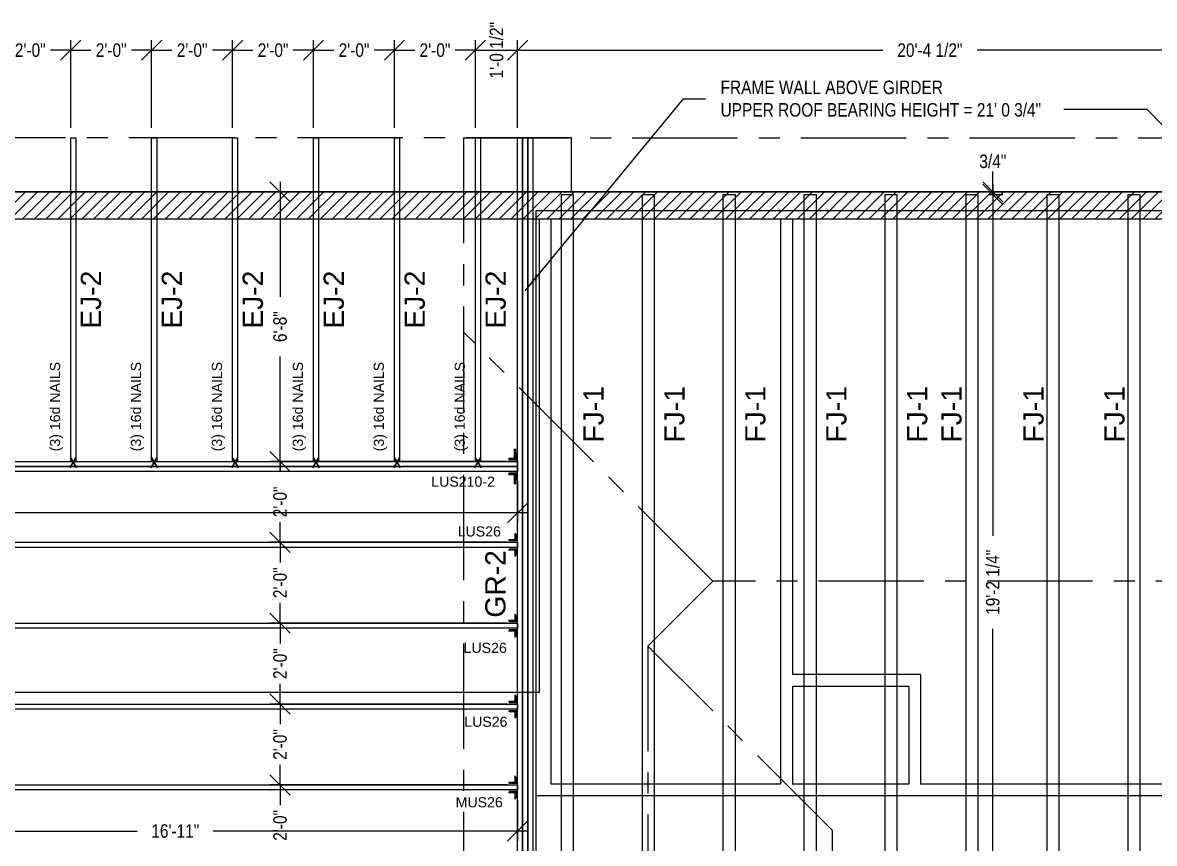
# Model space of a CAD drawing. Header units: inches. Extents: x -1174 to 3208, y -125 to 2788.
# Drawn here: x 1105.4 to 1441, y 1142.8 to 1386.3 of the extents above; entities that cross this region are included whole.
import ezdxf
from ezdxf.enums import TextEntityAlignment as Align

# ---------------------------------------------------------------- set-up
doc = ezdxf.new("R2010")
doc.units = ezdxf.units.IN
doc.header["$LTSCALE"] = 25
doc.header["$MEASUREMENT"] = 0
doc.header["$PDMODE"] = 34
doc.header["$PDSIZE"] = 0.08
doc.linetypes.add('CENTER', pattern=[2, 1.25, -0.25, 0.25, -0.25])
for name, color, linetype in [('1WEXTERIOR', 150, 'Continuous'), ('1WFIXTURES', 3, 'Continuous'), ('1WINTERIOR', 4, 'Continuous'), ('2WEXTERIOR', 190, 'Continuous'), ('R_connectors', 150, 'Continuous'), ('R_connectors_text', 150, 'Continuous'), ('RDIM', 2, 'Continuous'), ('RMARK', 80, 'Continuous'), ('ROOF', 7, 'CENTER'), ('RTRUSS', 30, 'Continuous')]:
    doc.layers.add(name, color=color, linetype=linetype)
doc.styles.add('Dim', font='ARIALN.TTF')
doc.styles.add('Plane', font='arial.ttf')
doc.dimstyles.new('Clearspan', dxfattribs={"dimscale": 48, "dimtxt": 0.083333, "dimasz": 0.125, "dimexe": 0.0625, "dimexo": 0.0625, "dimgap": 0.09375, "dimtad": 0, "dimtoh": 1, "dimdec": 4, "dimzin": 3, "dimdsep": 46, "dimlunit": 4, "dimtxsty": 'Dim', "dimblk": 'OBLIQUE', "dimcen": 0.09375, "dimdle": 0.0625, "dimazin": 0, "dimtfac": 1, "dimtdec": 4, "dimtix": 1, "dimtmove": 2, "dimatfit": 3, "dimfxl": 1, "dimfrac": 2, "dimtolj": 1, "dimtzin": 3, "dimarcsym": 0})

# ---------------------------------------------------------------- blocks, each defined once
blk = doc.blocks.new('LUS26')
at = {"const_width": 0.5}
for points in [[(-1.5, -2.75), (-1.5, -0.75), (-3.5, -0.75)], [(1.5, -2.75), (1.5, -0.75), (3.5, -0.75)]]:
    blk.add_lwpolyline(points, dxfattribs=at)
blk = doc.blocks.new('hanger16dNAILS')
at = {"color": 0, "const_width": 0.5}
for points in [[(1.12, -0.75), (-1.91, 1)], [(1.12, 0.75), (-1.91, -1)]]:
    blk.add_lwpolyline(points, dxfattribs=at)
blk = doc.blocks.new('_OBLIQUE')
at = {"color": 0, "linetype": 'ByBlock'}
blk.add_line((-0.5, -0.5), (0.5, 0.5), dxfattribs=at)
blk = doc.blocks.new('*D184')
at = {"layer": 'Defpoints', "color": 0, "transparency": 16777216}
for p in [(1252.18, 1378.14), (1252.18, 1352.1), (1496.68, 1352.1)]:
    blk.add_point(p, dxfattribs=at)
at = {"layer": 'RDIM', "color": 0, "lineweight": -2, "transparency": 16777216}
for p, q in [((1252.18, 1355.1), (1252.18, 1381.14)), ((1496.68, 1355.1), (1496.68, 1381.14)), ((1249.18, 1378.14), (1360.44, 1378.14)), ((1499.68, 1378.14), (1388.41, 1378.14))]:
    blk.add_line(p, q, dxfattribs=at)
at = {"layer": 'RDIM', "color": 0, "lineweight": -2, "transparency": 16777216, "xscale": 6, "yscale": 6, "zscale": 6, "rotation": 180}
blk.add_blockref('_OBLIQUE', (1252.18, 1378.14), dxfattribs=at)
at = {"layer": 'RDIM', "color": 0, "lineweight": -2, "transparency": 16777216, "xscale": 6, "yscale": 6, "zscale": 6}
blk.add_blockref('_OBLIQUE', (1496.68, 1378.14), dxfattribs=at)
at = {"layer": 'RDIM', "color": 0, "transparency": 16777216, "insert": (1374.43, 1378.14), "char_height": 4, "attachment_point": 5, "style": 'Dim'}
blk.add_mtext('\\A1;20\'-4 1/2"', dxfattribs=at)
blk = doc.blocks.new('*D185')
at = {"layer": 'Defpoints', "color": 0, "transparency": 16777216}
for p in [(1169.18, 1336.1), (1181.76, 1336.1), (1169.18, 1256.1)]:
    blk.add_point(p, dxfattribs=at)
at = {"layer": 'RDIM', "color": 0, "lineweight": -2, "transparency": 16777216}
for p, q in [((1181.76, 1339.1), (1181.76, 1304.98)), ((1172.18, 1336.1), (1184.76, 1336.1)), ((1181.76, 1253.1), (1181.76, 1287.23)), ((1172.18, 1256.1), (1184.76, 1256.1))]:
    blk.add_line(p, q, dxfattribs=at)
at = {"layer": 'RDIM', "color": 0, "lineweight": -2, "transparency": 16777216, "xscale": 6, "yscale": 6, "zscale": 6}
for p, rotation in [((1181.76, 1336.1), 90), ((1181.76, 1256.1), 270)]:
    blk.add_blockref('_OBLIQUE', p, dxfattribs=dict(at, rotation=rotation))
at = {"layer": 'RDIM', "color": 0, "transparency": 16777216, "insert": (1181.76, 1296.1), "char_height": 4, "attachment_point": 5, "rotation": 90, "style": 'Dim'}
blk.add_mtext('\\A1;6\'-8"', dxfattribs=at)
blk = doc.blocks.new('*D186')
at = {"layer": 'Defpoints', "color": 0, "transparency": 16777216}
for p in [(787.68, 1253.1), (1252.18, 1253.1), (1252.18, 1240.84)]:
    blk.add_point(p, dxfattribs=at)
at = {"layer": 'RDIM', "color": 0, "lineweight": -2, "transparency": 16777216}
for p, q in [((787.68, 1250.1), (787.68, 1237.84)), ((1252.18, 1250.1), (1252.18, 1237.84)), ((784.68, 1240.84), (1005.96, 1240.84)), ((1255.18, 1240.84), (1033.89, 1240.84))]:
    blk.add_line(p, q, dxfattribs=at)
at = {"layer": 'RDIM', "color": 0, "lineweight": -2, "transparency": 16777216, "xscale": 6, "yscale": 6, "zscale": 6, "rotation": 180}
blk.add_blockref('_OBLIQUE', (787.68, 1240.84), dxfattribs=at)
at = {"layer": 'RDIM', "color": 0, "lineweight": -2, "transparency": 16777216, "xscale": 6, "yscale": 6, "zscale": 6}
blk.add_blockref('_OBLIQUE', (1252.18, 1240.84), dxfattribs=at)
at = {"layer": 'RDIM', "color": 0, "transparency": 16777216, "insert": (1019.93, 1240.84), "char_height": 4, "attachment_point": 5, "style": 'Dim'}
blk.add_mtext('\\A1;38\'-8 1/2"', dxfattribs=at)
blk = doc.blocks.new('hanger3.0')
at = {"color": 0, "const_width": 0.5}
for points in [[(2.5, 2), (0.5, 2), (0.5, 4)], [(0.5, -4), (0.5, -2), (2.5, -2)]]:
    blk.add_lwpolyline(points, dxfattribs=at)
blk = doc.blocks.new('*D210')
at = {"layer": 'Defpoints', "color": 0, "transparency": 16777216}
for p in [(1119.68, 1378.14), (1095.68, 1352.1), (1119.68, 1352.1)]:
    blk.add_point(p, dxfattribs=at)
at = {"layer": 'RDIM', "color": 0, "lineweight": -2, "transparency": 16777216}
for p, q in [((1095.68, 1355.1), (1095.68, 1381.14)), ((1119.68, 1355.1), (1119.68, 1381.14)), ((1095.68, 1378.14), (1089.68, 1378.14)), ((1095.68, 1378.14), (1098.78, 1378.14)), ((1119.68, 1378.14), (1116.57, 1378.14)), ((1119.68, 1378.14), (1125.68, 1378.14))]:
    blk.add_line(p, q, dxfattribs=at)
at = {"layer": 'RDIM', "color": 0, "lineweight": -2, "transparency": 16777216, "xscale": 6, "yscale": 6, "zscale": 6}
blk.add_blockref('_OBLIQUE', (1095.68, 1378.14), dxfattribs=at)
at = {"layer": 'RDIM', "color": 0, "lineweight": -2, "transparency": 16777216, "xscale": 6, "yscale": 6, "zscale": 6, "rotation": 180}
blk.add_blockref('_OBLIQUE', (1119.68, 1378.14), dxfattribs=at)
at = {"layer": 'RDIM', "color": 0, "transparency": 16777216, "insert": (1107.68, 1378.14), "char_height": 4, "attachment_point": 5, "style": 'Dim'}
blk.add_mtext('\\A1;2\'-0"', dxfattribs=at)
blk = doc.blocks.new('*D211')
at = {"layer": 'Defpoints', "color": 0, "transparency": 16777216}
for p in [(1143.68, 1378.14), (1119.68, 1352.1), (1143.68, 1352.1)]:
    blk.add_point(p, dxfattribs=at)
at = {"layer": 'RDIM', "color": 0, "lineweight": -2, "transparency": 16777216}
for p, q in [((1119.68, 1355.1), (1119.68, 1381.14)), ((1143.68, 1355.1), (1143.68, 1381.14)), ((1119.68, 1378.14), (1113.68, 1378.14)), ((1119.68, 1378.14), (1122.78, 1378.14)), ((1143.68, 1378.14), (1140.57, 1378.14)), ((1143.68, 1378.14), (1149.68, 1378.14))]:
    blk.add_line(p, q, dxfattribs=at)
at = {"layer": 'RDIM', "color": 0, "lineweight": -2, "transparency": 16777216, "xscale": 6, "yscale": 6, "zscale": 6}
blk.add_blockref('_OBLIQUE', (1119.68, 1378.14), dxfattribs=at)
at = {"layer": 'RDIM', "color": 0, "lineweight": -2, "transparency": 16777216, "xscale": 6, "yscale": 6, "zscale": 6, "rotation": 180}
blk.add_blockref('_OBLIQUE', (1143.68, 1378.14), dxfattribs=at)
at = {"layer": 'RDIM', "color": 0, "transparency": 16777216, "insert": (1131.68, 1378.14), "char_height": 4, "attachment_point": 5, "style": 'Dim'}
blk.add_mtext('\\A1;2\'-0"', dxfattribs=at)
blk = doc.blocks.new('*D212')
at = {"layer": 'Defpoints', "color": 0, "transparency": 16777216}
for p in [(1167.68, 1378.14), (1143.68, 1352.1), (1167.68, 1352.1)]:
    blk.add_point(p, dxfattribs=at)
at = {"layer": 'RDIM', "color": 0, "lineweight": -2, "transparency": 16777216}
for p, q in [((1143.68, 1355.1), (1143.68, 1381.14)), ((1167.68, 1355.1), (1167.68, 1381.14)), ((1143.68, 1378.14), (1137.68, 1378.14)), ((1143.68, 1378.14), (1146.78, 1378.14)), ((1167.68, 1378.14), (1164.57, 1378.14)), ((1167.68, 1378.14), (1173.68, 1378.14))]:
    blk.add_line(p, q, dxfattribs=at)
at = {"layer": 'RDIM', "color": 0, "lineweight": -2, "transparency": 16777216, "xscale": 6, "yscale": 6, "zscale": 6}
blk.add_blockref('_OBLIQUE', (1143.68, 1378.14), dxfattribs=at)
at = {"layer": 'RDIM', "color": 0, "lineweight": -2, "transparency": 16777216, "xscale": 6, "yscale": 6, "zscale": 6, "rotation": 180}
blk.add_blockref('_OBLIQUE', (1167.68, 1378.14), dxfattribs=at)
at = {"layer": 'RDIM', "color": 0, "transparency": 16777216, "insert": (1155.68, 1378.14), "char_height": 4, "attachment_point": 5, "style": 'Dim'}
blk.add_mtext('\\A1;2\'-0"', dxfattribs=at)
blk = doc.blocks.new('*D213')
at = {"layer": 'Defpoints', "color": 0, "transparency": 16777216}
for p in [(1191.68, 1378.14), (1167.68, 1352.1), (1191.68, 1352.1)]:
    blk.add_point(p, dxfattribs=at)
at = {"layer": 'RDIM', "color": 0, "lineweight": -2, "transparency": 16777216}
for p, q in [((1167.68, 1355.1), (1167.68, 1381.14)), ((1191.68, 1355.1), (1191.68, 1381.14)), ((1167.68, 1378.14), (1161.68, 1378.14)), ((1167.68, 1378.14), (1170.78, 1378.14)), ((1191.68, 1378.14), (1188.57, 1378.14)), ((1191.68, 1378.14), (1197.68, 1378.14))]:
    blk.add_line(p, q, dxfattribs=at)
at = {"layer": 'RDIM', "color": 0, "lineweight": -2, "transparency": 16777216, "xscale": 6, "yscale": 6, "zscale": 6}
blk.add_blockref('_OBLIQUE', (1167.68, 1378.14), dxfattribs=at)
at = {"layer": 'RDIM', "color": 0, "lineweight": -2, "transparency": 16777216, "xscale": 6, "yscale": 6, "zscale": 6, "rotation": 180}
blk.add_blockref('_OBLIQUE', (1191.68, 1378.14), dxfattribs=at)
at = {"layer": 'RDIM', "color": 0, "transparency": 16777216, "insert": (1179.68, 1378.14), "char_height": 4, "attachment_point": 5, "style": 'Dim'}
blk.add_mtext('\\A1;2\'-0"', dxfattribs=at)
blk = doc.blocks.new('*D214')
at = {"layer": 'Defpoints', "color": 0, "transparency": 16777216}
for p in [(1215.68, 1378.14), (1191.68, 1352.1), (1215.68, 1352.1)]:
    blk.add_point(p, dxfattribs=at)
at = {"layer": 'RDIM', "color": 0, "lineweight": -2, "transparency": 16777216}
for p, q in [((1191.68, 1355.1), (1191.68, 1381.14)), ((1215.68, 1355.1), (1215.68, 1381.14)), ((1191.68, 1378.14), (1185.68, 1378.14)), ((1191.68, 1378.14), (1194.78, 1378.14)), ((1215.68, 1378.14), (1212.57, 1378.14)), ((1215.68, 1378.14), (1221.68, 1378.14))]:
    blk.add_line(p, q, dxfattribs=at)
at = {"layer": 'RDIM', "color": 0, "lineweight": -2, "transparency": 16777216, "xscale": 6, "yscale": 6, "zscale": 6}
blk.add_blockref('_OBLIQUE', (1191.68, 1378.14), dxfattribs=at)
at = {"layer": 'RDIM', "color": 0, "lineweight": -2, "transparency": 16777216, "xscale": 6, "yscale": 6, "zscale": 6, "rotation": 180}
blk.add_blockref('_OBLIQUE', (1215.68, 1378.14), dxfattribs=at)
at = {"layer": 'RDIM', "color": 0, "transparency": 16777216, "insert": (1203.68, 1378.14), "char_height": 4, "attachment_point": 5, "style": 'Dim'}
blk.add_mtext('\\A1;2\'-0"', dxfattribs=at)
blk = doc.blocks.new('*D215')
at = {"layer": 'Defpoints', "color": 0, "transparency": 16777216}
for p in [(1239.68, 1378.14), (1215.68, 1352.1), (1239.68, 1352.1)]:
    blk.add_point(p, dxfattribs=at)
at = {"layer": 'RDIM', "color": 0, "lineweight": -2, "transparency": 16777216}
for p, q in [((1215.68, 1355.1), (1215.68, 1381.14)), ((1239.68, 1355.1), (1239.68, 1381.14)), ((1215.68, 1378.14), (1209.68, 1378.14)), ((1215.68, 1378.14), (1218.78, 1378.14)), ((1239.68, 1378.14), (1236.57, 1378.14)), ((1239.68, 1378.14), (1245.68, 1378.14))]:
    blk.add_line(p, q, dxfattribs=at)
at = {"layer": 'RDIM', "color": 0, "lineweight": -2, "transparency": 16777216, "xscale": 6, "yscale": 6, "zscale": 6}
blk.add_blockref('_OBLIQUE', (1215.68, 1378.14), dxfattribs=at)
at = {"layer": 'RDIM', "color": 0, "lineweight": -2, "transparency": 16777216, "xscale": 6, "yscale": 6, "zscale": 6, "rotation": 180}
blk.add_blockref('_OBLIQUE', (1239.68, 1378.14), dxfattribs=at)
at = {"layer": 'RDIM', "color": 0, "transparency": 16777216, "insert": (1227.68, 1378.14), "char_height": 4, "attachment_point": 5, "style": 'Dim'}
blk.add_mtext('\\A1;2\'-0"', dxfattribs=at)
blk = doc.blocks.new('*D216')
at = {"layer": 'Defpoints', "color": 0, "transparency": 16777216}
for p in [(1252.18, 1378.14), (1239.68, 1352.1), (1252.18, 1352.1)]:
    blk.add_point(p, dxfattribs=at)
at = {"layer": 'RDIM', "color": 0, "lineweight": -2, "transparency": 16777216}
for p, q in [((1239.68, 1355.1), (1239.68, 1381.14)), ((1252.18, 1355.1), (1252.18, 1381.14)), ((1239.68, 1378.14), (1233.68, 1378.14)), ((1239.68, 1378.14), (1252.18, 1378.14)), ((1252.18, 1378.14), (1258.18, 1378.14))]:
    blk.add_line(p, q, dxfattribs=at)
at = {"layer": 'RDIM', "color": 0, "lineweight": -2, "transparency": 16777216, "xscale": 6, "yscale": 6, "zscale": 6}
blk.add_blockref('_OBLIQUE', (1239.68, 1378.14), dxfattribs=at)
at = {"layer": 'RDIM', "color": 0, "lineweight": -2, "transparency": 16777216, "xscale": 6, "yscale": 6, "zscale": 6, "rotation": 180}
blk.add_blockref('_OBLIQUE', (1252.18, 1378.14), dxfattribs=at)
at = {"layer": 'RDIM', "color": 0, "transparency": 16777216, "insert": (1245.93, 1378.14), "char_height": 4, "attachment_point": 5, "rotation": 90, "style": 'Dim'}
blk.add_mtext('\\A1;1\'-0 1/2"', dxfattribs=at)
blk = doc.blocks.new('hanger1.5')
at = {"color": 0, "const_width": 0.5}
for points in [[(2.5, 1.25), (0.5, 1.25), (0.5, 3.25)], [(0.5, -3.25), (0.5, -1.25), (2.5, -1.25)]]:
    blk.add_lwpolyline(points, dxfattribs=at)
blk = doc.blocks.new('*D248')
at = {"layer": 'Defpoints', "color": 0, "transparency": 16777216}
for p in [(1252.18, 1158.6), (1049.18, 1156.6), (1252.18, 1146.41)]:
    blk.add_point(p, dxfattribs=at)
at = {"layer": 'RDIM', "color": 0, "lineweight": -2, "transparency": 16777216}
for p, q in [((1252.18, 1155.6), (1252.18, 1143.41)), ((1049.18, 1153.6), (1049.18, 1143.41)), ((1046.18, 1146.41), (1139.42, 1146.41)), ((1255.18, 1146.41), (1161.93, 1146.41))]:
    blk.add_line(p, q, dxfattribs=at)
at = {"layer": 'RDIM', "color": 0, "lineweight": -2, "transparency": 16777216, "xscale": 6, "yscale": 6, "zscale": 6, "rotation": 180}
blk.add_blockref('_OBLIQUE', (1049.18, 1146.41), dxfattribs=at)
at = {"layer": 'RDIM', "color": 0, "lineweight": -2, "transparency": 16777216, "xscale": 6, "yscale": 6, "zscale": 6}
blk.add_blockref('_OBLIQUE', (1252.18, 1146.41), dxfattribs=at)
at = {"layer": 'RDIM', "color": 0, "transparency": 16777216, "insert": (1150.68, 1146.41), "char_height": 4, "attachment_point": 5, "style": 'Dim'}
blk.add_mtext('\\A1;16\'-11"', dxfattribs=at)
blk = doc.blocks.new('*D249')
at = {"layer": 'Defpoints', "color": 0, "transparency": 16777216}
for p in [(1252.18, 1256.1), (1181.76, 1232.1), (1252.18, 1232.1)]:
    blk.add_point(p, dxfattribs=at)
at = {"layer": 'RDIM', "color": 0, "lineweight": -2, "transparency": 16777216}
for p, q in [((1181.76, 1256.1), (1181.76, 1262.1)), ((1249.18, 1256.1), (1178.76, 1256.1)), ((1181.76, 1256.1), (1181.76, 1252.99)), ((1181.76, 1232.1), (1181.76, 1235.21)), ((1249.18, 1232.1), (1178.76, 1232.1)), ((1181.76, 1232.1), (1181.76, 1226.1))]:
    blk.add_line(p, q, dxfattribs=at)
at = {"layer": 'RDIM', "color": 0, "lineweight": -2, "transparency": 16777216, "xscale": 6, "yscale": 6, "zscale": 6}
for p, rotation in [((1181.76, 1256.1), 270), ((1181.76, 1232.1), 90)]:
    blk.add_blockref('_OBLIQUE', p, dxfattribs=dict(at, rotation=rotation))
at = {"layer": 'RDIM', "color": 0, "transparency": 16777216, "insert": (1181.76, 1244.1), "char_height": 4, "attachment_point": 5, "rotation": 90, "style": 'Dim'}
blk.add_mtext('\\A1;2\'-0"', dxfattribs=at)
blk = doc.blocks.new('*D250')
at = {"layer": 'Defpoints', "color": 0, "transparency": 16777216}
for p in [(1252.18, 1232.1), (1181.76, 1208.1), (1252.18, 1208.1)]:
    blk.add_point(p, dxfattribs=at)
at = {"layer": 'RDIM', "color": 0, "lineweight": -2, "transparency": 16777216}
for p, q in [((1181.76, 1232.1), (1181.76, 1238.1)), ((1249.18, 1232.1), (1178.76, 1232.1)), ((1181.76, 1232.1), (1181.76, 1228.99)), ((1249.18, 1208.1), (1178.76, 1208.1)), ((1181.76, 1208.1), (1181.76, 1211.21)), ((1181.76, 1208.1), (1181.76, 1202.1))]:
    blk.add_line(p, q, dxfattribs=at)
at = {"layer": 'RDIM', "color": 0, "lineweight": -2, "transparency": 16777216, "xscale": 6, "yscale": 6, "zscale": 6}
for p, rotation in [((1181.76, 1232.1), 270), ((1181.76, 1208.1), 90)]:
    blk.add_blockref('_OBLIQUE', p, dxfattribs=dict(at, rotation=rotation))
at = {"layer": 'RDIM', "color": 0, "transparency": 16777216, "insert": (1181.76, 1220.1), "char_height": 4, "attachment_point": 5, "rotation": 90, "style": 'Dim'}
blk.add_mtext('\\A1;2\'-0"', dxfattribs=at)
blk = doc.blocks.new('*D251')
at = {"layer": 'Defpoints', "color": 0, "transparency": 16777216}
for p in [(1252.18, 1208.1), (1181.76, 1184.1), (1252.18, 1184.1)]:
    blk.add_point(p, dxfattribs=at)
at = {"layer": 'RDIM', "color": 0, "lineweight": -2, "transparency": 16777216}
for p, q in [((1181.76, 1208.1), (1181.76, 1214.1)), ((1249.18, 1208.1), (1178.76, 1208.1)), ((1181.76, 1208.1), (1181.76, 1204.99)), ((1181.76, 1184.1), (1181.76, 1187.21)), ((1249.18, 1184.1), (1178.76, 1184.1)), ((1181.76, 1184.1), (1181.76, 1178.1))]:
    blk.add_line(p, q, dxfattribs=at)
at = {"layer": 'RDIM', "color": 0, "lineweight": -2, "transparency": 16777216, "xscale": 6, "yscale": 6, "zscale": 6}
for p, rotation in [((1181.76, 1208.1), 270), ((1181.76, 1184.1), 90)]:
    blk.add_blockref('_OBLIQUE', p, dxfattribs=dict(at, rotation=rotation))
at = {"layer": 'RDIM', "color": 0, "transparency": 16777216, "insert": (1181.76, 1196.1), "char_height": 4, "attachment_point": 5, "rotation": 90, "style": 'Dim'}
blk.add_mtext('\\A1;2\'-0"', dxfattribs=at)
blk = doc.blocks.new('*D252')
at = {"layer": 'Defpoints', "color": 0, "transparency": 16777216}
for p in [(1252.18, 1184.1), (1181.76, 1160.1), (1252.18, 1160.1)]:
    blk.add_point(p, dxfattribs=at)
at = {"layer": 'RDIM', "color": 0, "lineweight": -2, "transparency": 16777216}
for p, q in [((1181.76, 1184.1), (1181.76, 1190.1)), ((1249.18, 1184.1), (1178.76, 1184.1)), ((1181.76, 1184.1), (1181.76, 1180.99)), ((1181.76, 1160.1), (1181.76, 1163.21)), ((1249.18, 1160.1), (1178.76, 1160.1)), ((1181.76, 1160.1), (1181.76, 1154.1))]:
    blk.add_line(p, q, dxfattribs=at)
at = {"layer": 'RDIM', "color": 0, "lineweight": -2, "transparency": 16777216, "xscale": 6, "yscale": 6, "zscale": 6}
for p, rotation in [((1181.76, 1184.1), 270), ((1181.76, 1160.1), 90)]:
    blk.add_blockref('_OBLIQUE', p, dxfattribs=dict(at, rotation=rotation))
at = {"layer": 'RDIM', "color": 0, "transparency": 16777216, "insert": (1181.76, 1172.1), "char_height": 4, "attachment_point": 5, "rotation": 90, "style": 'Dim'}
blk.add_mtext('\\A1;2\'-0"', dxfattribs=at)
blk = doc.blocks.new('*D253')
at = {"layer": 'Defpoints', "color": 0, "transparency": 16777216}
for p in [(1252.18, 1160.1), (1181.76, 1136.1), (1252.18, 1136.1)]:
    blk.add_point(p, dxfattribs=at)
at = {"layer": 'RDIM', "color": 0, "lineweight": -2, "transparency": 16777216}
for p, q in [((1181.76, 1160.1), (1181.76, 1166.1)), ((1249.18, 1160.1), (1178.76, 1160.1)), ((1181.76, 1160.1), (1181.76, 1156.99)), ((1181.76, 1136.1), (1181.76, 1139.21)), ((1249.18, 1136.1), (1178.76, 1136.1)), ((1181.76, 1136.1), (1181.76, 1130.1))]:
    blk.add_line(p, q, dxfattribs=at)
at = {"layer": 'RDIM', "color": 0, "lineweight": -2, "transparency": 16777216, "xscale": 6, "yscale": 6, "zscale": 6}
for p, rotation in [((1181.76, 1160.1), 270), ((1181.76, 1136.1), 90)]:
    blk.add_blockref('_OBLIQUE', p, dxfattribs=dict(at, rotation=rotation))
at = {"layer": 'RDIM', "color": 0, "transparency": 16777216, "insert": (1181.76, 1148.1), "char_height": 4, "attachment_point": 5, "rotation": 90, "style": 'Dim'}
blk.add_mtext('\\A1;2\'-0"', dxfattribs=at)
blk = doc.blocks.new('*D327')
at = {"layer": 'Defpoints', "color": 0, "transparency": 16777216}
for p in [(1388.68, 1335.35), (1393.09, 1335.35), (1388.68, 1105.1)]:
    blk.add_point(p, dxfattribs=at)
at = {"layer": 'RDIM', "color": 0, "lineweight": -2, "transparency": 16777216}
for p, q in [((1393.09, 1338.35), (1393.09, 1234.03)), ((1391.68, 1335.35), (1396.09, 1335.35)), ((1393.09, 1102.1), (1393.09, 1206.42)), ((1391.68, 1105.1), (1396.09, 1105.1))]:
    blk.add_line(p, q, dxfattribs=at)
at = {"layer": 'RDIM', "color": 0, "lineweight": -2, "transparency": 16777216, "xscale": 6, "yscale": 6, "zscale": 6}
for p, rotation in [((1393.09, 1335.35), 90), ((1393.09, 1105.1), 270)]:
    blk.add_blockref('_OBLIQUE', p, dxfattribs=dict(at, rotation=rotation))
at = {"layer": 'RDIM', "color": 0, "transparency": 16777216, "insert": (1393.09, 1220.23), "char_height": 4, "attachment_point": 5, "rotation": 90, "style": 'Dim'}
blk.add_mtext('\\A1;19\'-2 1/4"', dxfattribs=at)
blk = doc.blocks.new('*D328')
at = {"layer": 'Defpoints', "color": 0, "transparency": 16777216}
for p in [(1375.47, 1336.1), (1393.09, 1336.1), (1388.68, 1335.35)]:
    blk.add_point(p, dxfattribs=at)
at = {"layer": 'RDIM', "color": 0, "lineweight": -2, "transparency": 16777216}
for p, q in [((1393.09, 1336.1), (1393.09, 1342.1)), ((1378.47, 1336.1), (1396.09, 1336.1)), ((1393.09, 1335.35), (1393.09, 1336.1)), ((1391.68, 1335.35), (1396.09, 1335.35)), ((1393.09, 1335.35), (1393.09, 1329.35))]:
    blk.add_line(p, q, dxfattribs=at)
at = {"layer": 'RDIM', "color": 0, "lineweight": -2, "transparency": 16777216, "xscale": 6, "yscale": 6, "zscale": 6}
for p, rotation in [((1393.09, 1336.1), 270), ((1393.09, 1335.35), 90)]:
    blk.add_blockref('_OBLIQUE', p, dxfattribs=dict(at, rotation=rotation))
at = {"layer": 'RDIM', "color": 0, "transparency": 16777216, "insert": (1393.09, 1345.15), "char_height": 4, "attachment_point": 5, "style": 'Dim'}
blk.add_mtext('\\A1;3/4"', dxfattribs=at)

msp = doc.modelspace()

# ---------------------------------------------------------------- hatches: boundary and pattern name
at = {"layer": '1WFIXTURES'}
h = msp.add_hatch(dxfattribs=at)
h.set_pattern_fill('ANSI31', color=256, scale=20)
h.paths.add_polyline_path([(1527.67545, 1064.10261), (1915.67545, 1064.10261), (1915.67545, 1336.10261), (651.67545, 1336.10261), (651.67545, 1248.10261), (787.67545, 1248.10261), (787.67545, 1160.10261), (795.67545, 1160.10261), (795.67545, 1256.10261), (659.67545, 1256.10261), (659.67545, 1328.10261), (1907.67545, 1328.10261), (1907.67545, 1072.10261), (1527.67545, 1072.10261)])

# ---------------------------------------------------------------- linework, layer by layer
at = {"layer": '1WEXTERIOR'}
for p, q in [((651.67545, 1336.10261), (1915.67545, 1336.10261)), ((1085.17545, 1328.10261), (1258.67545, 1328.10261)), ((1262.17545, 1328.10261), (1330.17545, 1328.10261)), ((1333.67545, 1328.10261), (1491.17545, 1328.10261))]:
    msp.add_line(p, q, dxfattribs=at)
at = {"layer": '1WFIXTURES'}
msp.add_lwpolyline([(1527.67545, 1064.10261), (1915.67545, 1064.10261), (1915.67545, 1336.10261), (651.67545, 1336.10261), (651.67545, 1248.10261), (787.67545, 1248.10261), (787.67545, 1160.10261), (795.67545, 1160.10261), (795.67545, 1256.10261), (659.67545, 1256.10261), (659.67545, 1328.10261), (1907.67545, 1328.10261), (1907.67545, 1072.10261), (1527.67545, 1072.10261)], close=True, dxfattribs=at)
at = {"layer": '1WINTERIOR'}
for p, q in [((1258.67545, 1187.60261), (1258.67545, 1328.10261)), ((1262.17545, 1160.35261), (1262.17545, 1328.10261)), ((1330.17545, 1328.10261), (1330.17545, 1160.35261)), ((1333.67545, 1328.10261), (1333.67545, 1192.85261)), ((1371.67545, 1192.85261), (1333.67545, 1192.85261)), ((1371.67545, 1192.85261), (1371.67545, 1160.35261)), ((1368.17545, 1189.35261), (1333.67545, 1189.35261)), ((1333.67545, 1189.35261), (1333.67545, 1160.35261)), ((1368.17545, 1189.35261), (1368.17545, 1160.35261)), ((1085.17545, 1187.60261), (1258.67545, 1187.60261)), ((1049.17545, 1184.10261), (1252.17545, 1184.10261)), ((1252.17545, 1105.35261), (1252.17545, 1184.10261)), ((1330.17545, 1160.35261), (1262.17545, 1160.35261)), ((1368.17545, 1160.35261), (1333.67545, 1160.35261)), ((1491.17545, 1160.35261), (1371.67545, 1160.35261)), ((1257.67545, 1108.85261), (1257.67545, 1156.85261)), ((1491.17545, 1156.85261), (1257.67545, 1156.85261))]:
    msp.add_line(p, q, dxfattribs=at)
at = {"layer": '2WEXTERIOR'}
for p, q in [((1252.17545, 1088.10261), (1252.17545, 1336.10261)), ((1252.17545, 1336.10261), (1496.67545, 1336.10261)), ((1257.67545, 1330.60261), (1491.17545, 1330.60261)), ((1257.67545, 1110.60261), (1257.67545, 1330.60261))]:
    msp.add_line(p, q, dxfattribs=at)
at = {"layer": 'ROOF'}
for p, q in [((1268.17545, 1352.10261), (635.67545, 1352.10261)), ((1236.17545, 1352.10261), (1236.17545, 1104.10261)), ((1236.17545, 1352.10261), (1512.67545, 1352.10261)), ((1268.17545, 1336.10261), (1268.17545, 1352.10261)), ((1310.07545, 1220.60261), (1236.17545, 1294.50261)), ((1310.07545, 1220.60261), (1290.80045, 1201.32761)), ((1472.67545, 1220.60261), (1310.07545, 1220.60261)), ((1290.80045, 1201.32761), (1290.80045, 1049.47761)), ((1345.42545, 1146.70261), (1290.80045, 1201.32761)), ((1345.42545, 1146.70261), (1345.42545, 868.10261))]:
    msp.add_line(p, q, dxfattribs=at)
at = {"layer": 'RTRUSS'}
for points in [[(1119.67545, 1256.10261), (1119.67545, 1352.10261), (1121.17545, 1352.10261), (1121.17545, 1256.10261)], [(1143.67545, 1256.10261), (1143.67545, 1352.10261), (1145.17545, 1352.10261), (1145.17545, 1256.10261)], [(1167.67545, 1256.10261), (1167.67545, 1352.10261), (1169.17545, 1352.10261), (1169.17545, 1256.10261)], [(1191.67545, 1256.10261), (1191.67545, 1352.10261), (1193.17545, 1352.10261), (1193.17545, 1256.10261)], [(1215.67545, 1256.10261), (1215.67545, 1352.10261), (1217.17545, 1352.10261), (1217.17545, 1256.10261)], [(1239.67545, 1256.10261), (1239.67545, 1352.10261), (1241.17545, 1352.10261), (1241.17545, 1256.10261)], [(1252.17545, 1088.10261), (1252.17545, 1352.10261), (1256.67545, 1352.10261), (1256.67545, 1088.10261)], [(1252.17545, 1088.10261), (1252.17545, 1352.10261), (1253.67545, 1352.10261), (1253.67545, 1088.10261)], [(1253.67545, 1088.10261), (1253.67545, 1352.10261), (1255.17545, 1352.10261), (1255.17545, 1088.10261)], [(1255.17545, 1088.10261), (1255.17545, 1352.10261), (1256.67545, 1352.10261), (1256.67545, 1088.10261)], [(1265.17545, 1335.35261), (1268.67545, 1335.35261), (1268.67545, 1105.10261), (1265.17545, 1105.10261)], [(1265.17545, 1105.10261), (1265.17545, 1335.35261), (1268.67545, 1335.35261), (1268.67545, 1105.10261)], [(1289.17545, 1105.10261), (1289.17545, 1335.35261), (1292.67545, 1335.35261), (1292.67545, 1105.10261)], [(1313.17545, 1105.10261), (1313.17545, 1335.35261), (1316.67545, 1335.35261), (1316.67545, 1105.10261)], [(1337.17545, 1105.10261), (1337.17545, 1335.35261), (1340.67545, 1335.35261), (1340.67545, 1105.10261)], [(1361.17545, 1105.10261), (1361.17545, 1335.35261), (1364.67545, 1335.35261), (1364.67545, 1105.10261)], [(1385.17545, 1105.10261), (1385.17545, 1335.35261), (1388.67545, 1335.35261), (1388.67545, 1105.10261)], [(1409.17545, 1105.10261), (1409.17545, 1335.35261), (1412.67545, 1335.35261), (1412.67545, 1105.10261)], [(1433.17545, 1105.10261), (1433.17545, 1335.35261), (1436.67545, 1335.35261), (1436.67545, 1105.10261)], [(787.67545, 1256.10261), (1252.17545, 1256.10261), (1252.17545, 1253.10261), (787.67545, 1253.10261)], [(787.67545, 1256.10261), (1252.17545, 1256.10261), (1252.17545, 1254.60261), (787.67545, 1254.60261)], [(787.67545, 1254.60261), (1252.17545, 1254.60261), (1252.17545, 1253.10261), (787.67545, 1253.10261)], [(675.67545, 1232.10261), (1252.17545, 1232.10261), (1252.17545, 1230.60261), (675.67545, 1230.60261)], [(675.67545, 1208.10261), (1252.17545, 1208.10261), (1252.17545, 1206.60261), (675.67545, 1206.60261)], [(675.67545, 1184.10261), (1252.17545, 1184.10261), (1252.17545, 1182.60261), (675.67545, 1182.60261)], [(787.67545, 1160.10261), (1252.17545, 1160.10261), (1252.17545, 1158.60261), (787.67545, 1158.60261)]]:
    msp.add_lwpolyline(points, close=True, dxfattribs=at)

# ---------------------------------------------------------------- block references
at = {"layer": 'R_connectors', "color": 1}
for name, p, rotation in [('hanger3.0', (1252.17545, 1254.60261), 180), ('hanger1.5', (1252.17545, 1231.35261), 180.0000000000001), ('hanger1.5', (1252.17545, 1207.35261), 180.0000000000001), ('hanger1.5', (1252.17545, 1159.35261), 180.0000000000001)]:
    msp.add_blockref(name, p, dxfattribs=dict(at, rotation=rotation))
at = {"layer": 'R_connectors', "color": 150}
for name, p, rotation in [('hanger16dNAILS', (1120.42545, 1256.10261), 90), ('hanger16dNAILS', (1144.42545, 1256.10261), 90), ('hanger16dNAILS', (1168.42545, 1256.10261), 90), ('hanger16dNAILS', (1192.42545, 1256.10261), 90), ('hanger16dNAILS', (1216.42545, 1256.10261), 90), ('hanger16dNAILS', (1240.42545, 1256.10261), 90), ('hanger1.5', (1252.17545, 1183.35261), 180.0000000000001)]:
    msp.add_blockref(name, p, dxfattribs=dict(at, rotation=rotation))
at = {"layer": 'RTRUSS', "xscale": -1.5, "rotation": 270}
msp.add_blockref('LUS26', (1252.17545, 1254.60261), dxfattribs=at)
at = {"layer": 'RTRUSS', "rotation": 270}
for p in [(1252.17545, 1231.35261), (1252.17545, 1207.35261), (1252.17545, 1183.35261), (1252.17545, 1159.35261)]:
    msp.add_blockref('LUS26', p, dxfattribs=at)

# ---------------------------------------------------------------- texts
at = {"layer": 'R_connectors_text', "color": 150, "style": 'Plane'}
for p in [(1117.42545, 1259.10261), (1141.42545, 1259.10261), (1165.42545, 1259.10261), (1189.42545, 1259.10261), (1213.42545, 1259.10261), (1237.42545, 1259.10261)]:
    msp.add_text('(3) 16d NAILS', height=3, rotation=90, dxfattribs=at).set_placement(p, align=Align.BOTTOM_LEFT)
at = {"layer": 'R_connectors_text', "color": 1, "style": 'Plane'}
for s, p in [('LUS210-2', (1226.58131, 1248.60261)), ('LUS26', (1234.42432, 1233.82843)), ('LUS26', (1236.17545, 1199.27761, 277.75)), ('MUS26', (1233.81664, 1153.46462, 277.75))]:
    msp.add_text(s, height=3, dxfattribs=at).set_placement(p)
at = {"layer": 'R_connectors_text', "color": 150, "style": 'Plane'}
msp.add_text('LUS26', height=3, dxfattribs=at).set_placement((1249.17545, 1180.35261), align=Align.TOP_RIGHT)
at = {"layer": 'RDIM', "char_height": 4, "style": 'Dim'}
for s, insert, attachment_point in [('\\A1;FRAME WALL ABOVE GIRDER\\PUPPER ROOF BEARING HEIGHT = 21\' 0 3/4"', (1312.36021, 1363.7458), 4), ('\\A1;', (1409.65553, 1360.58067), 6)]:
    msp.add_mtext(s, dxfattribs=dict(at, insert=insert, attachment_point=attachment_point))
at = {"layer": 'RMARK', "color": 2, "style": 'Plane'}
for s, p in [('EJ-2', (1125.67545, 1304.10261)), ('EJ-2', (1149.67545, 1304.10261)), ('EJ-2', (1173.67545, 1304.10261)), ('EJ-2', (1197.67545, 1304.10261)), ('EJ-2', (1221.67545, 1304.10261)), ('EJ-2', (1245.67545, 1304.10261)), ('FJ-1', (1274.67545, 1270.08613)), ('FJ-1', (1298.67545, 1270.08613)), ('FJ-1', (1322.67545, 1270.08613)), ('FJ-1', (1346.67545, 1270.08613)), ('FJ-1', (1370.67545, 1270.08613)), ('FJ-1', (1380.81144, 1270.08613)), ('FJ-1', (1405.13258, 1270.08613)), ('FJ-1', (1429.13258, 1270.08613)), ('GR-2', (1245.59665, 1219.75303))]:
    msp.add_text(s, height=6, rotation=90, dxfattribs=at).set_placement(p, align=Align.MIDDLE_CENTER)

# ---------------------------------------------------------------- dimensions: what is measured, and where the dimension line sits
at = {"layer": 'RDIM'}
dim = msp.add_linear_dim(base=(1252.17545, 1378.1371), p1=(1239.67545, 1352.10261), p2=(1252.17545, 1352.10261), dimstyle='Clearspan', dxfattribs=at)
dim.commit()
dim.dimension.update_dxf_attribs({"geometry": '*D216', "text_midpoint": (1245.92545, 1378.1371), "text_rotation": 90})
for base, p1, p2, picture, middle in [((1252.17545, 1378.1371), (1496.67545, 1352.10261), (1252.17545, 1352.10261), '*D184', (1374.42545, 1378.1371)), ((1119.67545, 1378.1371), (1095.67545, 1352.10261), (1119.67545, 1352.10261), '*D210', (1107.67545, 1378.1371)), ((1143.67545, 1378.1371), (1119.67545, 1352.10261), (1143.67545, 1352.10261), '*D211', (1131.67545, 1378.1371)), ((1167.67545, 1378.1371), (1143.67545, 1352.10261), (1167.67545, 1352.10261), '*D212', (1155.67545, 1378.1371)), ((1191.67545, 1378.1371), (1167.67545, 1352.10261), (1191.67545, 1352.10261), '*D213', (1179.67545, 1378.1371)), ((1215.67545, 1378.1371), (1191.67545, 1352.10261), (1215.67545, 1352.10261), '*D214', (1203.67545, 1378.1371)), ((1239.67545, 1378.1371), (1215.67545, 1352.10261), (1239.67545, 1352.10261), '*D215', (1227.67545, 1378.1371)), ((1252.17545, 1240.83891), (787.67545, 1253.10261), (1252.17545, 1253.10261), '*D186', (1019.92545, 1240.83891)), ((1252.17545, 1146.40904), (1049.17545, 1156.60261), (1252.17545, 1158.60261), '*D248', (1150.67545, 1146.40904))]:
    dim = msp.add_linear_dim(base=base, p1=p1, p2=p2, dimstyle='Clearspan', dxfattribs=at)
    dim.commit()
    dim.dimension.update_dxf_attribs({"geometry": picture, "text_midpoint": middle})
dim = msp.add_linear_dim(base=(1393.0876, 1336.10261), p1=(1388.67545, 1335.35261), p2=(1375.47303, 1336.10261), angle=90, dimstyle='Clearspan', dxfattribs=at)
dim.commit()
dim.dimension.update_dxf_attribs({"geometry": '*D328', "text_midpoint": (1393.0876, 1345.15016), "dimtype": 160})
for base, p1, p2, picture, middle in [((1181.75613, 1336.10261), (1169.17545, 1256.10261), (1169.17545, 1336.10261), '*D185', (1181.75613, 1296.10261)), ((1393.0876, 1335.35261), (1388.67545, 1105.10261), (1388.67545, 1335.35261), '*D327', (1393.0876, 1220.22761)), ((1181.75613, 1232.10261), (1252.17545, 1256.10261), (1252.17545, 1232.10261), '*D249', (1181.75613, 1244.10261)), ((1181.75613, 1208.10261), (1252.17545, 1232.10261), (1252.17545, 1208.10261), '*D250', (1181.75613, 1220.10261)), ((1181.75613, 1184.10261), (1252.17545, 1208.10261), (1252.17545, 1184.10261), '*D251', (1181.75613, 1196.10261)), ((1181.75613, 1160.10261), (1252.17545, 1184.10261), (1252.17545, 1160.10261), '*D252', (1181.75613, 1172.10261)), ((1181.75613, 1136.10261), (1252.17545, 1160.10261), (1252.17545, 1136.10261), '*D253', (1181.75613, 1148.10261))]:
    dim = msp.add_linear_dim(base=base, p1=p1, p2=p2, angle=90, dimstyle='Clearspan', dxfattribs=at)
    dim.commit()
    dim.dimension.update_dxf_attribs({"geometry": picture, "text_midpoint": middle})

# ---------------------------------------------------------------- leaders
at = {"layer": 'RDIM', "annotation_type": 0, "has_hookline": 1, "hookline_direction": 0, "text_width": 94.50205}
msp.add_leader([(1254.41565, 1306.77348), (1301.32811, 1363.7458), (1307.86021, 1363.7458)], dimstyle='Clearspan', dxfattribs=at)
at = {"layer": 'RDIM'}
msp.add_leader([(1494.52032, 1303.21271), (1438.89837, 1360.58067), (1414.15553, 1360.58067)], dimstyle='Clearspan', dxfattribs=at)

doc.saveas('drawing.dxf')
